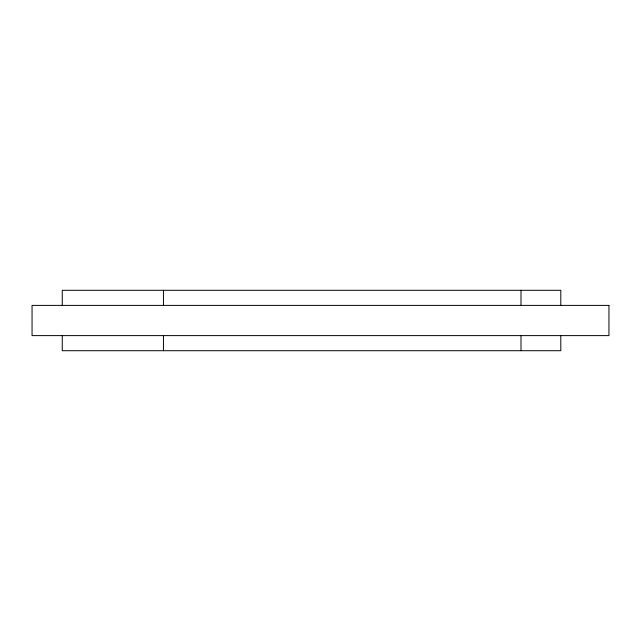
<?xml version="1.0" encoding="UTF-8"?>
<svg xmlns="http://www.w3.org/2000/svg" width="641" height="641" viewBox="0 0 641 641"><rect width="100%" height="100%" fill="white"/><g stroke="black" fill="none" stroke-linecap="round" stroke-linejoin="round"><path stroke-width="0.96" d="M560.803 305.148L560.803 290.293L62.257 290.293L62.257 305.396M560.803 335.852L560.803 350.707L62.257 350.707L62.257 335.604M521.005 290.293L521.005 305.396M521.005 335.604L521.005 350.707M163.455 290.293L163.455 305.396M163.455 335.604L163.455 350.707M608.95 305.396L32.05 305.396L32.05 335.604L608.95 335.604L608.95 305.396"/></g></svg>
